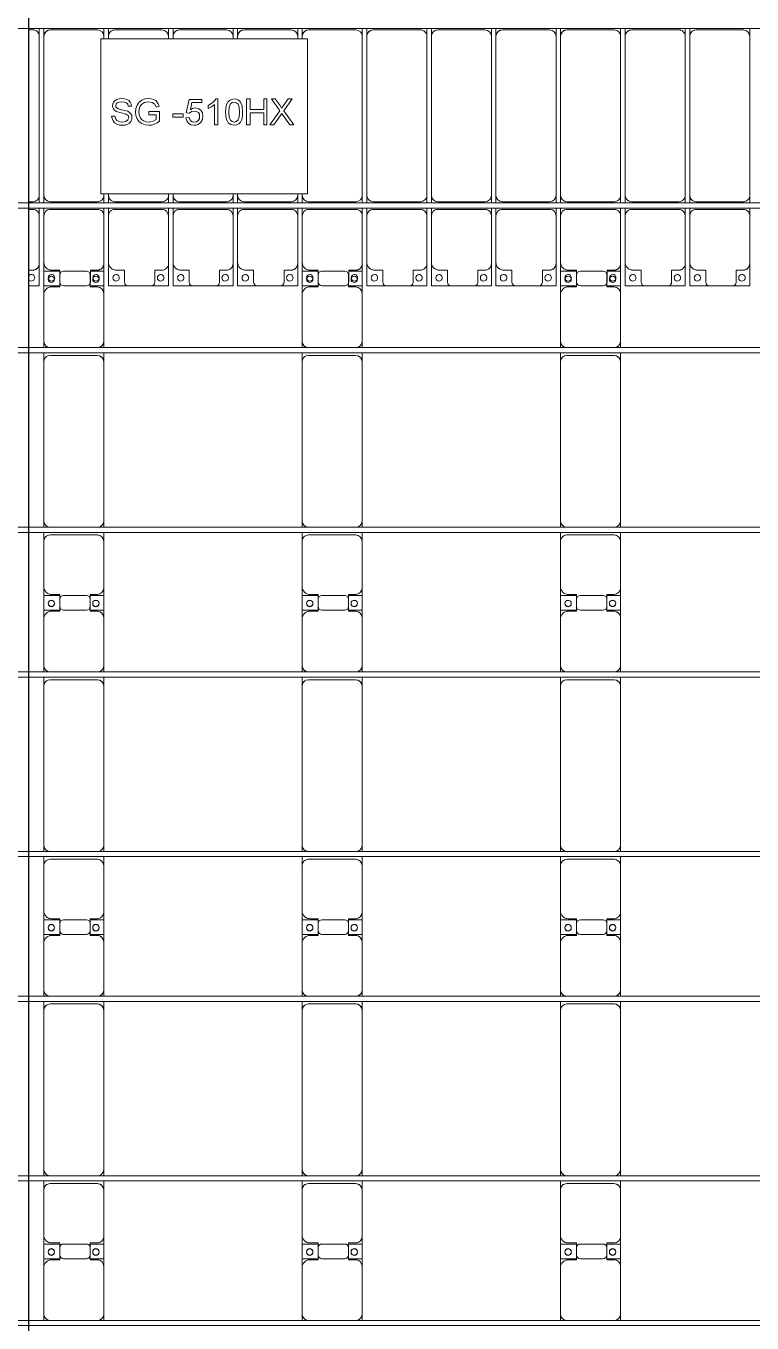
# Model space of a CAD drawing. Header units: millimetres. Extents: x -147246 to 112336, y -213734 to -86506.
# Drawn here: x -116486 to -110865, y -140885 to -130845 of the extents above; entities that cross this region are included whole.
import ezdxf

# ---------------------------------------------------------------- set-up
doc = ezdxf.new("R2010")
doc.units = ezdxf.units.MM
doc.layers.add('A-GENM', color=13, linetype='Continuous', lineweight=9)
doc.layers.add('S-BEAM', color=12, linetype='Continuous', lineweight=9)

# ---------------------------------------------------------------- blocks, each defined once
blk = doc.blocks.new('Dải phao đi lại kèm đỡ invester - DẢI PHAO ĐI LẠI-14853-BỐ TRÍ KHUNG KẾT CẤU BÈ PIN 05')
at = {"layer": 'A-GENM', "color": 7}
for p, q in [((23673, 670), (23640, 670)), ((23723, 681), (23723, 620)), ((23723, -610), (23723, 620)), ((23758, 620), (23758, 681)), ((23758, 620), (23758, -610)), ((24173, 670), (23808, 670)), ((24223, 681), (24223, 620)), ((24223, 600), (24223, 620)), ((24258, 620), (24258, 681)), ((24258, 620), (24258, 600)), ((24673, 670), (24308, 670)), ((24723, 681), (24723, 620)), ((24723, 600), (24723, 620)), ((24758, 620), (24758, 681)), ((24758, 620), (24758, 600)), ((25173, 670), (24808, 670)), ((25223, 681), (25223, 620)), ((25223, 600), (25223, 620)), ((25258, 620), (25258, 681)), ((25258, 620), (25258, 600)), ((25673, 670), (25308, 670)), ((25723, 681), (25723, 620)), ((25723, 600), (25723, 620)), ((25758, 620), (25758, 681)), ((25758, 620), (25758, 600)), ((26173, 670), (25808, 670)), ((26223, 681), (26223, 620)), ((26223, -610), (26223, 620)), ((26258, 620), (26258, 681)), ((26258, 620), (26258, -610)), ((26673, 670), (26308, 670)), ((26723, 681), (26723, 620)), ((26723, -610), (26723, 620)), ((26758, 620), (26758, 681)), ((26758, 620), (26758, -610)), ((27173, 670), (26808, 670)), ((27223, 681), (27223, 620)), ((27223, -610), (27223, 620)), ((27258, 620), (27258, 681)), ((27258, 620), (27258, -610)), ((27673, 670), (27308, 670)), ((27723, 681), (27723, 620)), ((27723, -610), (27723, 620)), ((27758, 620), (27758, 681)), ((27758, 620), (27758, -610)), ((28173, 670), (27808, 670)), ((28223, 681), (28223, 620)), ((28223, -610), (28223, 620)), ((28258, 620), (28258, 681)), ((28258, 620), (28258, -610)), ((28673, 670), (28308, 670)), ((28723, 681), (28723, 620)), ((28723, -610), (28723, 620)), ((28758, 620), (28758, 681)), ((28758, 620), (28758, -610)), ((29173, 670), (28808, 670)), ((29223, 681), (29223, 620)), ((29223, -610), (29223, 620)), ((24223, -610), (24223, -600)), ((24258, -600), (24258, -610)), ((24723, -610), (24723, -600)), ((24758, -600), (24758, -610)), ((25223, -610), (25223, -600)), ((25258, -600), (25258, -610)), ((25723, -610), (25723, -600)), ((25758, -600), (25758, -610)), ((23640, -660), (23673, -660)), ((23723, -610), (23723, -669)), ((23758, -669), (23758, -610)), ((23808, -660), (24173, -660)), ((24223, -610), (24223, -669)), ((24258, -669), (24258, -610)), ((24308, -660), (24673, -660)), ((24723, -610), (24723, -669)), ((24758, -669), (24758, -610)), ((24808, -660), (25173, -660)), ((25223, -610), (25223, -669)), ((25258, -669), (25258, -610)), ((25308, -660), (25673, -660)), ((25723, -610), (25723, -669)), ((25758, -669), (25758, -610)), ((25808, -660), (26173, -660)), ((26223, -610), (26223, -669)), ((26258, -669), (26258, -610)), ((26308, -660), (26673, -660)), ((26723, -610), (26723, -669)), ((26758, -669), (26758, -610)), ((26808, -660), (27173, -660)), ((27223, -610), (27223, -669)), ((27258, -669), (27258, -610)), ((27308, -660), (27673, -660)), ((27723, -610), (27723, -669)), ((27758, -669), (27758, -610)), ((27808, -660), (28173, -660)), ((28223, -610), (28223, -669)), ((28258, -669), (28258, -610)), ((28308, -660), (28673, -660)), ((28723, -610), (28723, -669)), ((28758, -669), (28758, -610)), ((28808, -660), (29173, -660)), ((29223, -610), (29223, -669)), ((23673, -720), (23640, -720)), ((23723, -709), (23723, -770)), ((23723, -1140), (23723, -770)), ((23758, -770), (23758, -709)), ((23758, -770), (23758, -1130)), ((24173, -720), (23808, -720)), ((24223, -709), (24223, -770)), ((24223, -1140), (24223, -770)), ((24258, -770), (24258, -709)), ((24258, -770), (24258, -1130)), ((24673, -720), (24308, -720)), ((24723, -709), (24723, -770)), ((24723, -1140), (24723, -770)), ((24758, -770), (24758, -709)), ((24758, -770), (24758, -1130)), ((25173, -720), (24808, -720)), ((25223, -709), (25223, -770)), ((25223, -1140), (25223, -770)), ((25258, -770), (25258, -709)), ((25258, -770), (25258, -1130)), ((25673, -720), (25308, -720)), ((25723, -709), (25723, -770)), ((25723, -1140), (25723, -770)), ((25758, -770), (25758, -709)), ((25758, -770), (25758, -1130)), ((26173, -720), (25808, -720)), ((26223, -709), (26223, -770)), ((26223, -1140), (26223, -770)), ((26258, -770), (26258, -709)), ((26258, -770), (26258, -1130)), ((26673, -720), (26308, -720)), ((26723, -709), (26723, -770)), ((26723, -1140), (26723, -770)), ((26758, -770), (26758, -709)), ((26758, -770), (26758, -1130)), ((27173, -720), (26808, -720)), ((27223, -709), (27223, -770)), ((27223, -1140), (27223, -770)), ((27258, -770), (27258, -709)), ((27258, -770), (27258, -1130)), ((27673, -720), (27308, -720)), ((27723, -709), (27723, -770)), ((27723, -1140), (27723, -770)), ((27758, -770), (27758, -709)), ((27758, -770), (27758, -1130)), ((28173, -720), (27808, -720)), ((28223, -709), (28223, -770)), ((28223, -1140), (28223, -770)), ((28258, -770), (28258, -709)), ((28258, -770), (28258, -1130)), ((28673, -720), (28308, -720)), ((28723, -709), (28723, -770)), ((28723, -1140), (28723, -770)), ((28758, -770), (28758, -709)), ((28758, -770), (28758, -1130)), ((29173, -720), (28808, -720)), ((29223, -709), (29223, -770)), ((29223, -1140), (29223, -770)), ((23640, -1190), (23673, -1190)), ((23723, -1140), (23723, -1312)), ((23758, -1312), (23758, -1130)), ((23818, -1190), (23882, -1190)), ((23882, -1190), (23882, -1282)), ((24118, -1282), (24118, -1190)), ((24118, -1190), (24173, -1190)), ((24223, -1140), (24223, -1312)), ((24258, -1312), (24258, -1130)), ((24318, -1190), (24382, -1190)), ((24382, -1190), (24382, -1282)), ((24618, -1282), (24618, -1190)), ((24618, -1190), (24673, -1190)), ((24723, -1140), (24723, -1312)), ((24758, -1312), (24758, -1130)), ((24818, -1190), (24882, -1190)), ((24882, -1190), (24882, -1282)), ((25118, -1282), (25118, -1190)), ((25118, -1190), (25173, -1190)), ((25223, -1140), (25223, -1312)), ((25258, -1312), (25258, -1130)), ((25318, -1190), (25382, -1190)), ((25382, -1190), (25382, -1282)), ((25618, -1282), (25618, -1190)), ((25618, -1190), (25673, -1190)), ((25723, -1140), (25723, -1312)), ((25758, -1312), (25758, -1130)), ((25818, -1190), (25882, -1190)), ((25882, -1190), (25882, -1282)), ((26118, -1282), (26118, -1190)), ((26118, -1190), (26173, -1190)), ((26223, -1140), (26223, -1312)), ((26258, -1312), (26258, -1130)), ((26318, -1190), (26382, -1190)), ((26382, -1190), (26382, -1282)), ((26618, -1282), (26618, -1190)), ((26618, -1190), (26673, -1190)), ((26723, -1140), (26723, -1312)), ((26758, -1312), (26758, -1130)), ((26818, -1190), (26882, -1190)), ((26882, -1190), (26882, -1282)), ((27118, -1282), (27118, -1190)), ((27118, -1190), (27173, -1190)), ((27223, -1140), (27223, -1312)), ((27258, -1312), (27258, -1130)), ((27318, -1190), (27382, -1190)), ((27382, -1190), (27382, -1282)), ((27618, -1282), (27618, -1190)), ((27618, -1190), (27673, -1190)), ((27723, -1140), (27723, -1312)), ((27758, -1312), (27758, -1130)), ((27818, -1190), (27882, -1190)), ((27882, -1190), (27882, -1282)), ((28118, -1282), (28118, -1190)), ((28118, -1190), (28173, -1190)), ((28223, -1140), (28223, -1312)), ((28258, -1312), (28258, -1130)), ((28318, -1190), (28382, -1190)), ((28382, -1190), (28382, -1282)), ((28618, -1282), (28618, -1190)), ((28618, -1190), (28673, -1190)), ((28723, -1140), (28723, -1312)), ((28758, -1312), (28758, -1130)), ((28818, -1190), (28882, -1190)), ((28882, -1190), (28882, -1282)), ((29118, -1282), (29118, -1190)), ((29118, -1190), (29173, -1190)), ((29223, -1140), (29223, -1312)), ((23723, -1312), (23640, -1312)), ((23882, -1312), (23758, -1312)), ((23912, -1312), (24088, -1312)), ((24223, -1312), (24118, -1312)), ((24412, -1312), (24258, -1312)), ((24412, -1312), (24588, -1312)), ((24723, -1312), (24588, -1312)), ((24912, -1312), (24758, -1312)), ((24912, -1312), (25088, -1312)), ((25223, -1312), (25088, -1312)), ((25412, -1312), (25258, -1312)), ((25412, -1312), (25588, -1312)), ((25723, -1312), (25588, -1312)), ((25882, -1312), (25758, -1312)), ((25912, -1312), (26088, -1312)), ((26223, -1312), (26118, -1312)), ((26412, -1312), (26258, -1312)), ((26412, -1312), (26588, -1312)), ((26723, -1312), (26588, -1312)), ((26912, -1312), (26758, -1312)), ((26912, -1312), (27088, -1312)), ((27223, -1312), (27088, -1312)), ((27412, -1312), (27258, -1312)), ((27412, -1312), (27588, -1312)), ((27723, -1312), (27588, -1312)), ((27882, -1312), (27758, -1312)), ((27912, -1312), (28088, -1312)), ((28223, -1312), (28118, -1312)), ((28412, -1312), (28258, -1312)), ((28412, -1312), (28588, -1312)), ((28723, -1312), (28588, -1312)), ((28912, -1312), (28758, -1312)), ((28912, -1312), (29088, -1312)), ((29223, -1312), (29088, -1312))]:
    blk.add_line(p, q, dxfattribs=at)
for centre, radius, start, end in [((23673, 620), 50, 360, 90), ((23673, 620), 50, 360, 90), ((23808, 620), 50, 90, 180), ((23808, 620), 50, 90, 165), ((24173, 620), 50, 0, 90), ((24173, 620), 50, 0, 90), ((24308, 620), 50, 90, 180), ((24308, 620), 50, 90, 165), ((24673, 620), 50, 0, 90), ((24673, 620), 50, 0, 90), ((24808, 620), 50, 90, 180), ((24808, 620), 50, 90, 165), ((25173, 620), 50, 0, 90), ((25173, 620), 50, 0, 90), ((25308, 620), 50, 90, 180), ((25308, 620), 50, 90, 165), ((25673, 620), 50, 0, 90), ((25673, 620), 50, 0, 90), ((25808, 620), 50, 90, 180), ((25808, 620), 50, 90, 165), ((26173, 620), 50, 0, 90), ((26173, 620), 50, 0, 90), ((26308, 620), 50, 90, 180), ((26308, 620), 50, 90, 165), ((26673, 620), 50, 360, 90), ((26673, 620), 50, 360, 90), ((26808, 620), 50, 90, 180), ((26808, 620), 50, 90, 165), ((27173, 620), 50, 0, 90), ((27173, 620), 50, 0, 90), ((27308, 620), 50, 90, 180), ((27308, 620), 50, 90, 165), ((27673, 620), 50, 0, 90), ((27673, 620), 50, 0, 90), ((27808, 620), 50, 90, 180), ((27808, 620), 50, 90, 165), ((28173, 620), 50, 0, 90), ((28173, 620), 50, 0, 90), ((28308, 620), 50, 90, 180), ((28308, 620), 50, 90, 165), ((28673, 620), 50, 360, 90), ((28673, 620), 50, 360, 90), ((28808, 620), 50, 90, 180), ((28808, 620), 50, 90, 165), ((29173, 620), 50, 0, 90), ((29173, 620), 50, 0, 90), ((23673, -610), 50, 270, 0), ((23673, -610), 50, 315, 0), ((23808, -610), 50, 180, 270), ((23808, -610), 50, 180, 255), ((24173, -610), 50, 270, 0), ((24173, -610), 50, 315, 0), ((24308, -610), 50, 180, 270), ((24308, -610), 50, 180, 255), ((24673, -610), 50, 270, 0), ((24673, -610), 50, 315, 0), ((24808, -610), 50, 180, 270), ((24808, -610), 50, 180, 255), ((25173, -610), 50, 270, 0), ((25173, -610), 50, 315, 0), ((25308, -610), 50, 180, 270), ((25308, -610), 50, 180, 255), ((25673, -610), 50, 270, 0), ((25673, -610), 50, 315, 0), ((25808, -610), 50, 180, 270), ((25808, -610), 50, 180, 255), ((26173, -610), 50, 270, 360), ((26173, -610), 50, 315, 0), ((26308, -610), 50, 180, 270), ((26308, -610), 50, 180, 255), ((26673, -610), 50, 270, 0), ((26673, -610), 50, 315, 0), ((26808, -610), 50, 180, 270), ((26808, -610), 50, 180, 255), ((27173, -610), 50, 270, 0), ((27173, -610), 50, 315, 0), ((27308, -610), 50, 180, 270), ((27308, -610), 50, 180, 255), ((27673, -610), 50, 270, 0), ((27673, -610), 50, 315, 0), ((27808, -610), 50, 180, 270), ((27808, -610), 50, 180, 255), ((28173, -610), 50, 270, 0), ((28173, -610), 50, 315, 0), ((28308, -610), 50, 180, 270), ((28308, -610), 50, 180, 255), ((28673, -610), 50, 270, 0), ((28673, -610), 50, 315, 0), ((28808, -610), 50, 180, 270), ((28808, -610), 50, 180, 255), ((29173, -610), 50, 270, 0), ((29173, -610), 50, 315, 0), ((23673, -770), 50, 360, 90), ((23673, -770), 50, 45, 90), ((23808, -770), 50, 90, 180), ((23808, -770), 50, 90, 135), ((24173, -770), 50, 360, 90), ((24173, -770), 50, 45, 90), ((24308, -770), 50, 90, 180), ((24308, -770), 50, 90, 135), ((24673, -770), 50, 0, 90), ((24673, -770), 50, 45, 90), ((24808, -770), 50, 90, 180), ((24808, -770), 50, 90, 135), ((25173, -770), 50, 0, 90), ((25173, -770), 50, 45, 90), ((25308, -770), 50, 90, 180), ((25308, -770), 50, 90, 135), ((25673, -770), 50, 360, 90), ((25673, -770), 50, 45, 90), ((25808, -770), 50, 90, 180), ((25808, -770), 50, 90, 135), ((26173, -770), 50, 360, 90), ((26173, -770), 50, 45, 90), ((26308, -770), 50, 90, 180), ((26308, -770), 50, 90, 135), ((26673, -770), 50, 0, 90), ((26673, -770), 50, 45, 90), ((26808, -770), 50, 90, 180), ((26808, -770), 50, 90, 135), ((27173, -770), 50, 360, 90), ((27173, -770), 50, 45, 90), ((27308, -770), 50, 90, 180), ((27308, -770), 50, 90, 135), ((27673, -770), 50, 0, 90), ((27673, -770), 50, 45, 90), ((27808, -770), 50, 90, 180), ((27808, -770), 50, 90, 135), ((28173, -770), 50, 360, 90), ((28173, -770), 50, 45, 90), ((28308, -770), 50, 90, 180), ((28308, -770), 50, 90, 135), ((28673, -770), 50, 0, 90), ((28673, -770), 50, 45, 90), ((28808, -770), 50, 90, 180), ((28808, -770), 50, 90, 135), ((29173, -770), 50, 360, 90), ((29173, -770), 50, 45, 90), ((23673, -1140), 50, 270, 360), ((23673, -1140), 50, 270, 315), ((23818, -1130), 60, 180, 270), ((23818, -1130), 60, 240, 270), ((24173, -1140), 50, 270, 360), ((24173, -1140), 50, 270, 315), ((24318, -1130), 60, 180, 270), ((24318, -1130), 60, 240, 270), ((24673, -1140), 50, 270, 0), ((24673, -1140), 50, 270, 315), ((24818, -1130), 60, 180, 270), ((24818, -1130), 60, 240, 265.9178), ((25173, -1140), 50, 270, 0), ((25173, -1140), 50, 270, 315), ((25318, -1130), 60, 180, 270), ((25318, -1130), 60, 240, 270), ((25673, -1140), 50, 270, 360), ((25673, -1140), 50, 270, 315), ((25818, -1130), 60, 180, 270), ((25818, -1130), 60, 240, 270), ((26173, -1140), 50, 270, 360), ((26173, -1140), 50, 270, 315), ((26318, -1130), 60, 180, 270), ((26318, -1130), 60, 240, 270), ((26673, -1140), 50, 270, 0), ((26673, -1140), 50, 270, 315), ((26818, -1130), 60, 180, 270), ((26818, -1130), 60, 240, 270), ((27173, -1140), 50, 270, 0), ((27173, -1140), 50, 270, 315), ((27318, -1130), 60, 180, 270), ((27318, -1130), 60, 240, 270), ((27673, -1140), 50, 270, 360), ((27673, -1140), 50, 270, 315), ((27818, -1130), 60, 180, 270), ((27818, -1130), 60, 240, 270), ((28173, -1140), 50, 270, 360), ((28173, -1140), 50, 270, 315), ((28318, -1130), 60, 180, 270), ((28318, -1130), 60, 240, 270), ((28673, -1140), 50, 270, 0), ((28673, -1140), 50, 270, 315), ((28818, -1130), 60, 180, 270), ((28818, -1130), 60, 240, 270), ((29173, -1140), 50, 270, 360), ((29173, -1140), 50, 270, 315), ((23662, -1249), 25, 90, 150), ((23662, -1249), 25, 210, 270), ((23662, -1249), 25, 270, 90), ((23817, -1249), 25, 90, 270), ((23817, -1249), 25, 270, 90), ((23912, -1282), 30, 180, 270), ((24088, -1282), 30, 270, 360), ((24162, -1249), 25, 90, 270), ((24162, -1249), 25, 270, 90), ((24317, -1249), 25, 90, 270), ((24317, -1249), 25, 270, 90), ((24412, -1282), 30, 180, 270), ((24412, -1282), 30, 210, 270), ((24588, -1282), 30, 270, 360), ((24588, -1282), 30, 270, 330), ((24662, -1249), 25, 90, 270), ((24662, -1249), 25, 165, 180), ((24662, -1249), 25, 270, 90), ((24817, -1249), 25, 90, 270), ((24817, -1249), 25, 270, 90), ((24912, -1282), 30, 180, 270), ((24912, -1282), 30, 210, 270), ((25088, -1282), 30, 270, 0), ((25088, -1282), 30, 270, 330), ((25162, -1249), 25, 90, 270), ((25162, -1249), 25, 165, 180), ((25162, -1249), 25, 270, 90), ((25317, -1249), 25, 90, 270), ((25317, -1249), 25, 270, 90), ((25412, -1282), 30, 180, 270), ((25412, -1282), 30, 210, 270), ((25588, -1282), 30, 270, 360), ((25588, -1282), 30, 270, 330), ((25662, -1249), 25, 90, 270), ((25662, -1249), 25, 165, 180), ((25662, -1249), 25, 270, 90), ((25817, -1249), 25, 90, 270), ((25817, -1249), 25, 270, 90), ((25912, -1282), 30, 180, 270), ((26088, -1282), 30, 270, 0), ((26162, -1249), 25, 90, 270), ((26162, -1249), 25, 270, 90), ((26317, -1249), 25, 90, 270), ((26317, -1249), 25, 270, 90), ((26412, -1282), 30, 180, 270), ((26412, -1282), 30, 210, 270), ((26588, -1282), 30, 270, 360), ((26588, -1282), 30, 270, 330), ((26662, -1249), 25, 90, 270), ((26662, -1249), 25, 165, 180), ((26662, -1249), 25, 270, 90), ((26817, -1249), 25, 90, 270), ((26817, -1249), 25, 270, 90), ((26912, -1282), 30, 180, 270), ((26912, -1282), 30, 210, 270), ((27088, -1282), 30, 270, 0), ((27088, -1282), 30, 270, 330), ((27162, -1249), 25, 90, 270), ((27162, -1249), 25, 165, 180), ((27162, -1249), 25, 270, 90), ((27317, -1249), 25, 90, 270), ((27317, -1249), 25, 270, 90), ((27412, -1282), 30, 180, 270), ((27412, -1282), 30, 210, 270), ((27588, -1282), 30, 270, 360), ((27588, -1282), 30, 270, 330), ((27662, -1249), 25, 90, 270), ((27662, -1249), 25, 165, 180), ((27662, -1249), 25, 270, 90), ((27817, -1249), 25, 90, 270), ((27817, -1249), 25, 270, 90), ((27912, -1282), 30, 180, 270), ((28088, -1282), 30, 270, 360), ((28162, -1249), 25, 90, 270), ((28162, -1249), 25, 270, 90), ((28317, -1249), 25, 90, 270), ((28317, -1249), 25, 270, 90), ((28412, -1282), 30, 180, 270), ((28412, -1282), 30, 210, 270), ((28588, -1282), 30, 270, 360), ((28588, -1282), 30, 270, 330), ((28662, -1249), 25, 90, 270), ((28662, -1249), 25, 165, 180), ((28662, -1249), 25, 270, 90), ((28817, -1249), 25, 90, 270), ((28817, -1249), 25, 270, 90), ((28912, -1282), 30, 180, 270), ((28912, -1282), 30, 210, 270), ((29088, -1282), 30, 270, 0), ((29088, -1282), 30, 270, 330), ((29162, -1249), 25, 90, 270), ((29162, -1249), 25, 165, 180), ((29162, -1249), 25, 270, 90)]:
    blk.add_arc(centre, radius, start, end, dxfattribs=at)
blk = doc.blocks.new('Dầm C52 - Dầm C52-18775-BỐ TRÍ KHUNG KẾT CẤU BÈ PIN 05')
at = {"layer": 'S-BEAM', "color": 1}
blk.add_line((-74474, 20), (74474, 20), dxfattribs=at)
blk = doc.blocks.new('Dầm C52 - Dầm C52-18776-BỐ TRÍ KHUNG KẾT CẤU BÈ PIN 05')
at = {"layer": 'S-BEAM', "color": 1}
for p, q in [((-74474, 20), (74474, 20)), ((74474, -20), (-74474, -20))]:
    blk.add_line(p, q, dxfattribs=at)
blk = doc.blocks.new('Dầm C52 - Dầm C52-18777-BỐ TRÍ KHUNG KẾT CẤU BÈ PIN 05')
at = {"layer": 'S-BEAM', "color": 1}
for p, q in [((-74474, 20), (74474, 20)), ((74474, -20), (-74474, -20))]:
    blk.add_line(p, q, dxfattribs=at)
blk = doc.blocks.new('Dầm C52 - Dầm C52-18778-BỐ TRÍ KHUNG KẾT CẤU BÈ PIN 05')
at = {"layer": 'S-BEAM', "color": 1}
for p, q in [((-74474, 20), (74474, 20)), ((74474, -20), (-74474, -20))]:
    blk.add_line(p, q, dxfattribs=at)
blk = doc.blocks.new('Dầm C52 - Dầm C52-18779-BỐ TRÍ KHUNG KẾT CẤU BÈ PIN 05')
at = {"layer": 'S-BEAM', "color": 1}
for p, q in [((-74474, 20), (74474, 20)), ((74474, -20), (-74474, -20))]:
    blk.add_line(p, q, dxfattribs=at)
blk = doc.blocks.new('Dầm C52 - Hộp 40x60-38180-BỐ TRÍ KHUNG KẾT CẤU BÈ PIN 05')
at = {"layer": 'S-BEAM', "color": 3, "lineweight": 25}
blk.add_line((-38420, 20), (38420, 20), dxfattribs=at)
blk = doc.blocks.new('Invester - SG -510HX-3226-BỐ TRÍ KHUNG KẾT CẤU BÈ PIN 05')
at = {"layer": 'A-GENM', "color": 7}
for p, q in [((800, 600), (-800, 600)), ((-800, 600), (-800, -600)), ((800, -600), (800, 600)), ((-701, 111), (-707, 98)), ((-690, 123), (-701, 111)), ((-675, 131), (-690, 123)), ((-682, 95), (-673, 105)), ((-658, 137), (-675, 131)), ((-673, 105), (-659, 111)), ((-659, 111), (-637, 113)), ((-638, 138), (-658, 137)), ((-617, 136), (-638, 138)), ((-637, 113), (-616, 111)), ((-599, 131), (-617, 136)), ((-616, 111), (-601, 104)), ((-601, 104), (-592, 94)), ((-583, 122), (-599, 131)), ((-572, 110), (-583, 122)), ((-565, 95), (-572, 110)), ((-504, 110), (-518, 88)), ((-483, 126), (-504, 110)), ((-485, 93), (-463, 108)), ((-459, 135), (-483, 126)), ((-463, 108), (-431, 113)), ((-430, 138), (-459, 135)), ((-431, 113), (-403, 108)), ((-410, 136), (-430, 138)), ((-391, 131), (-410, 136)), ((-403, 108), (-383, 95)), ((-375, 123), (-391, 131)), ((-364, 111), (-375, 123)), ((-355, 97), (-364, 111)), ((-116, 132), (-138, 28)), ((-19, 132), (-116, 132)), ((-107, 52), (-96, 107)), ((-96, 107), (-19, 107)), ((-19, 107), (-19, 132)), ((68, 108), (31, 85)), ((82, 122), (68, 108)), ((90, 135), (82, 122)), ((107, 135), (90, 135)), ((107, -66), (107, 135)), ((183, 110), (174, 91)), ((196, 124), (183, 110)), ((212, 132), (196, 124)), ((203, 97), (216, 107)), ((232, 135), (212, 132)), ((216, 107), (232, 110)), ((248, 133), (232, 135)), ((232, 110), (248, 106)), ((261, 129), (248, 133)), ((248, 106), (262, 95)), ((273, 121), (261, 129)), ((282, 110), (273, 121)), ((294, 80), (282, 110)), ((355, 135), (329, 135)), ((329, 135), (329, -66)), ((355, 53), (355, 135)), ((486, 135), (461, 135)), ((461, 135), (461, 53)), ((486, -66), (486, 135)), ((551, 135), (521, 135)), ((521, 135), (586, 44)), ((588, 84), (551, 135)), ((650, 135), (614, 84)), ((616, 43), (681, 135)), ((681, 135), (650, 135)), ((-716, 3), (-713, -17)), ((-691, 3), (-716, 3)), ((-707, 98), (-710, 83)), ((-710, 83), (-708, 70)), ((-708, 70), (-703, 58)), ((-703, 58), (-694, 48)), ((-694, 48), (-681, 39)), ((-683, -22), (-691, 3)), ((-685, 84), (-682, 95)), ((-683, 74), (-685, 84)), ((-677, 66), (-683, 74)), ((-681, 39), (-642, 27)), ((-662, 59), (-677, 66)), ((-636, 52), (-662, 59)), ((-642, 27), (-605, 17)), ((-591, 40), (-636, 52)), ((-605, 17), (-595, 12)), ((-595, 12), (-588, 6)), ((-592, 94), (-587, 79)), ((-577, 30), (-591, 40)), ((-588, 6), (-584, -10)), ((-587, 79), (-562, 79)), ((-567, 19), (-577, 30)), ((-561, 6), (-567, 19)), ((-562, 79), (-565, 95)), ((-559, -9), (-561, 6)), ((-528, 62), (-531, 34)), ((-531, 34), (-528, 6)), ((-518, 88), (-528, 62)), ((-528, 6), (-518, -20)), ((-506, 35), (-504, 55)), ((-503, 11), (-506, 35)), ((-504, 55), (-498, 74)), ((-496, -9), (-503, 11)), ((-498, 74), (-485, 93)), ((-345, 38), (-427, 38)), ((-427, 38), (-427, 13)), ((-427, 13), (-371, 13)), ((-383, 95), (-372, 71)), ((-372, 71), (-348, 78)), ((-371, 13), (-371, -24)), ((-348, 78), (-355, 97)), ((-345, -37), (-345, 38)), ((-163, 19), (-242, 19)), ((-242, 19), (-242, -6)), ((-163, -6), (-163, 19)), ((-138, 28), (-113, 25)), ((-113, 25), (-99, 37)), ((-89, 62), (-107, 52)), ((-99, 37), (-77, 41)), ((-70, 66), (-89, 62)), ((-77, 41), (-58, 38)), ((-47, 62), (-70, 66)), ((-58, 38), (-45, 30)), ((-27, 48), (-47, 62)), ((-45, 30), (-37, 17)), ((-37, 17), (-35, 0)), ((-35, 0), (-37, -18)), ((-14, 27), (-27, 48)), ((-10, 2), (-14, 27)), ((-14, -23), (-10, 2)), ((31, 85), (31, 61)), ((31, 61), (58, 74)), ((58, 74), (81, 91)), ((81, 91), (81, -66)), ((168, 65), (166, 33)), ((166, 33), (171, -16)), ((174, 91), (168, 65)), ((191, 33), (194, 72)), ((194, -6), (191, 33)), ((194, 72), (203, 97)), ((262, 95), (270, 72)), ((270, 72), (273, 33)), ((273, 33), (270, -6)), ((291, -25), (296, 1)), ((298, 33), (294, 80)), ((296, 1), (298, 33)), ((461, 53), (355, 53)), ((355, -66), (355, 28)), ((355, 28), (461, 28)), ((461, 28), (461, -66)), ((586, 44), (508, -66)), ((539, -66), (589, 5)), ((600, 64), (588, 84)), ((589, 5), (601, 22)), ((614, 84), (600, 64)), ((601, 22), (612, 7)), ((612, 7), (663, -66)), ((694, -66), (616, 43)), ((-713, -17), (-705, -35)), ((-705, -35), (-693, -50)), ((-693, -50), (-677, -61)), ((-675, -31), (-683, -22)), ((-677, -61), (-656, -67)), ((-663, -38), (-675, -31)), ((-649, -42), (-663, -38)), ((-656, -67), (-632, -69)), ((-633, -44), (-649, -42)), ((-607, -39), (-633, -44)), ((-632, -69), (-612, -67)), ((-612, -67), (-594, -61)), ((-590, -27), (-607, -39)), ((-594, -61), (-579, -52)), ((-584, -10), (-590, -27)), ((-579, -52), (-568, -39)), ((-568, -39), (-561, -25)), ((-561, -25), (-559, -9)), ((-518, -20), (-503, -41)), ((-503, -41), (-482, -56)), ((-485, -24), (-496, -9)), ((-469, -35), (-485, -24)), ((-482, -56), (-457, -66)), ((-450, -42), (-469, -35)), ((-457, -66), (-428, -69)), ((-430, -44), (-450, -42)), ((-413, -42), (-430, -44)), ((-428, -69), (-407, -67)), ((-396, -37), (-413, -42)), ((-407, -67), (-386, -61)), ((-371, -24), (-396, -37)), ((-386, -61), (-365, -51)), ((-365, -51), (-345, -37)), ((-242, -6), (-163, -6)), ((-116, -9), (-141, -12)), ((-141, -12), (-135, -35)), ((-135, -35), (-122, -53)), ((-122, -53), (-102, -65)), ((-112, -24), (-116, -9)), ((-104, -35), (-112, -24)), ((-92, -42), (-104, -35)), ((-102, -65), (-78, -69)), ((-77, -44), (-92, -42)), ((-78, -69), (-62, -67)), ((-59, -41), (-77, -44)), ((-62, -67), (-48, -63)), ((-46, -32), (-59, -41)), ((-48, -63), (-36, -55)), ((-37, -18), (-46, -32)), ((-36, -55), (-25, -45)), ((-25, -45), (-14, -23)), ((81, -66), (107, -66)), ((171, -16), (177, -35)), ((177, -35), (186, -50)), ((186, -50), (206, -64)), ((203, -29), (194, -6)), ((216, -40), (203, -29)), ((206, -64), (232, -69)), ((232, -44), (216, -40)), ((248, -40), (232, -44)), ((232, -69), (252, -66)), ((261, -29), (248, -40)), ((252, -66), (269, -58)), ((270, -6), (261, -29)), ((269, -58), (282, -44)), ((282, -44), (291, -25)), ((329, -66), (355, -66)), ((461, -66), (486, -66)), ((508, -66), (539, -66)), ((663, -66), (694, -66)), ((-800, -600), (800, -600))]:
    blk.add_line(p, q, dxfattribs=at)
blk = doc.blocks.new('Dai phao do pin - DẢI PHAO ĐỠ PIN-36194-BỐ TRÍ KHUNG KẾT CẤU BÈ PIN 05')
at = {"layer": 'A-GENM', "color": 7}
for p, q in [((25820, 242), (25870, 242)), ((26230, 242), (25870, 242)), ((26230, 242), (26412, 242)), ((26298, 242), (26480, 242)), ((26298, 118), (26298, 242)), ((26412, 242), (26412, 118)), ((26830, 242), (26480, 242)), ((26830, 242), (26899, 242)), ((26940, 242), (26990, 242)), ((28220, 242), (26990, 242)), ((28220, 242), (28290, 242)), ((28330, 242), (28380, 242)), ((28740, 242), (28380, 242)), ((28740, 242), (28922, 242)), ((28808, 242), (28990, 242)), ((28808, 118), (28808, 242)), ((28922, 242), (28922, 118)), ((29340, 242), (28990, 242)), ((29340, 242), (29410, 242)), ((29450, 242), (29500, 242)), ((30730, 242), (29500, 242)), ((30730, 242), (30800, 242)), ((30840, 242), (30890, 242)), ((31250, 242), (30890, 242)), ((31250, 242), (31432, 242)), ((31318, 242), (31500, 242)), ((31318, 118), (31318, 242)), ((31432, 242), (31432, 118)), ((31850, 242), (31500, 242)), ((31850, 242), (31920, 242)), ((31960, 242), (32010, 242)), ((33240, 242), (32010, 242)), ((33240, 242), (33310, 242)), ((33350, 242), (33400, 242)), ((33760, 242), (33400, 242)), ((33760, 242), (33942, 242)), ((33942, 242), (33942, 118)), ((26290, 118), (26290, 182)), ((26382, 118), (26290, 118)), ((26420, 118), (26328, 118)), ((26420, 182), (26420, 118)), ((26880, -173), (26880, 192)), ((28270, -173), (28270, 192)), ((28800, 118), (28800, 182)), ((28892, 118), (28800, 118)), ((28930, 118), (28838, 118)), ((28930, 182), (28930, 118)), ((29390, -173), (29390, 192)), ((30780, -173), (30780, 192)), ((31310, 118), (31310, 182)), ((31402, 118), (31310, 118)), ((31440, 118), (31348, 118)), ((31440, 182), (31440, 118)), ((31900, -173), (31900, 192)), ((33290, -173), (33290, 192)), ((33820, 118), (33820, 182)), ((33912, 118), (33820, 118)), ((26298, 88), (26298, -88)), ((26412, -88), (26412, 88)), ((28808, 88), (28808, -88)), ((28922, -88), (28922, 88)), ((31318, 88), (31318, -88)), ((31432, -88), (31432, 88)), ((33942, -88), (33942, 88)), ((26290, -173), (26290, -118)), ((26290, -118), (26382, -118)), ((26298, -223), (26298, -118)), ((26328, -118), (26420, -118)), ((26412, -118), (26412, -223)), ((26420, -118), (26420, -173)), ((28800, -173), (28800, -118)), ((28800, -118), (28892, -118)), ((28808, -223), (28808, -118)), ((28838, -118), (28930, -118)), ((28922, -118), (28922, -223)), ((28930, -118), (28930, -173)), ((31310, -173), (31310, -118)), ((31310, -118), (31402, -118)), ((31318, -223), (31318, -118)), ((31348, -118), (31440, -118)), ((31432, -118), (31432, -223)), ((31440, -118), (31440, -173)), ((33820, -173), (33820, -118)), ((33820, -118), (33912, -118)), ((33942, -118), (33942, -223)), ((25870, -223), (25820, -223)), ((25870, -223), (26240, -223)), ((26412, -223), (26240, -223)), ((26470, -223), (26298, -223)), ((26470, -223), (26830, -223)), ((26899, -223), (26830, -223)), ((26990, -223), (26940, -223)), ((26990, -223), (28220, -223)), ((28290, -223), (28220, -223)), ((28380, -223), (28330, -223)), ((28380, -223), (28750, -223)), ((28922, -223), (28750, -223)), ((28980, -223), (28808, -223)), ((28980, -223), (29340, -223)), ((29410, -223), (29340, -223)), ((29500, -223), (29450, -223)), ((29500, -223), (30730, -223)), ((30800, -223), (30730, -223)), ((30890, -223), (30840, -223)), ((30890, -223), (31260, -223)), ((31432, -223), (31260, -223)), ((31490, -223), (31318, -223)), ((31490, -223), (31850, -223)), ((31920, -223), (31850, -223)), ((32010, -223), (31960, -223)), ((32010, -223), (33240, -223)), ((33310, -223), (33240, -223)), ((33400, -223), (33350, -223)), ((33400, -223), (33770, -223)), ((33942, -223), (33770, -223))]:
    blk.add_line(p, q, dxfattribs=at)
for centre, radius, start, end in [((25870, 192), 50, 90, 173.0595), ((25870, 192), 50, 135, 173.0595), ((26230, 182), 60, 0, 90), ((26230, 182), 60, 0, 30), ((26349, 183), 25, 360, 180), ((26351, 183), 25, 0, 180), ((26480, 182), 60, 90, 180), ((26480, 182), 60, 150, 180), ((26830, 192), 50, 360, 90), ((26830, 192), 50, 360, 45), ((26990, 192), 50, 90, 173.0595), ((26990, 192), 50, 105, 173.0595), ((28220, 192), 50, 0, 90), ((28220, 192), 50, 15, 90), ((28380, 192), 50, 90, 173.0595), ((28380, 192), 50, 135, 173.0595), ((28740, 182), 60, 360, 90), ((28740, 182), 60, 360, 30), ((28859, 183), 25, 360, 180), ((28861, 183), 25, 0, 180), ((28990, 182), 60, 90, 180), ((28990, 182), 60, 150, 180), ((29340, 192), 50, 0, 90), ((29340, 192), 50, 0, 45), ((29500, 192), 50, 90, 173.0595), ((29500, 192), 50, 105, 173.0595), ((30730, 192), 50, 0, 90), ((30730, 192), 50, 15, 90), ((30890, 192), 50, 90, 173.0595), ((30890, 192), 50, 135, 173.0595), ((31250, 182), 60, 360, 90), ((31250, 182), 60, 360, 30), ((31369, 183), 25, 360, 180), ((31371, 183), 25, 0, 180), ((31500, 182), 60, 90, 180), ((31500, 182), 60, 150, 180), ((31850, 192), 50, 0, 90), ((31850, 192), 50, 0, 45), ((32010, 192), 50, 90, 173.0595), ((32010, 192), 50, 105, 173.0595), ((33240, 192), 50, 360, 90), ((33240, 192), 50, 15, 90), ((33400, 192), 50, 90, 173.0595), ((33400, 192), 50, 135, 173.0595), ((33760, 182), 60, 360, 90), ((33760, 182), 60, 360, 30), ((33879, 183), 25, 0, 180), ((26328, 88), 30, 90, 180), ((26349, 183), 25, 180, 0), ((26351, 183), 25, 180, 0), ((26382, 88), 30, 360, 90), ((28838, 88), 30, 90, 180), ((28859, 183), 25, 180, 0), ((28861, 183), 25, 180, 360), ((28892, 88), 30, 0, 90), ((31348, 88), 30, 90, 180), ((31369, 183), 25, 180, 360), ((31371, 183), 25, 180, 0), ((31402, 88), 30, 0, 90), ((33879, 183), 25, 180, 0), ((33912, 88), 30, 360, 90), ((26328, -88), 30, 180, 270), ((26382, -88), 30, 270, 0), ((28838, -88), 30, 180, 270), ((28892, -88), 30, 270, 360), ((31348, -88), 30, 180, 270), ((31402, -88), 30, 270, 0), ((33912, -88), 30, 270, 360), ((25870, -173), 50, 187.6758, 270), ((25870, -173), 50, 187.6758, 225), ((26240, -173), 50, 270, 0), ((26240, -173), 50, 315, 0), ((26349, -162), 25, 360, 180), ((26349, -162), 25, 180, 360), ((26351, -162), 25, 360, 180), ((26351, -162), 25, 180, 360), ((26470, -173), 50, 180, 270), ((26470, -173), 50, 180, 225), ((26830, -173), 50, 270, 0), ((26830, -173), 50, 315, 360), ((26990, -173), 50, 187.6706, 270), ((26990, -173), 50, 187.6706, 270), ((28220, -173), 50, 270, 360), ((28220, -173), 50, 285, 360), ((28380, -173), 50, 187.6642, 270), ((28380, -173), 50, 187.6642, 225), ((28750, -173), 50, 270, 360), ((28750, -173), 50, 315, 0), ((28859, -162), 25, 360, 180), ((28859, -162), 25, 180, 360), ((28861, -162), 25, 0, 180), ((28861, -162), 25, 180, 360), ((28980, -173), 50, 180, 270), ((28980, -173), 50, 180, 225), ((29340, -173), 50, 270, 360), ((29340, -173), 50, 315, 360), ((29500, -173), 50, 187.659, 270), ((29500, -173), 50, 187.659, 270), ((30730, -173), 50, 270, 0), ((30730, -173), 50, 285, 0), ((30890, -173), 50, 187.6526, 270), ((30890, -173), 50, 187.6526, 225), ((31260, -173), 50, 270, 360), ((31260, -173), 50, 315, 0), ((31369, -162), 25, 360, 180), ((31369, -162), 25, 180, 360), ((31371, -162), 25, 360, 180), ((31371, -162), 25, 180, 0), ((31490, -173), 50, 180, 270), ((31490, -173), 50, 180, 225), ((31850, -173), 50, 270, 0), ((31850, -173), 50, 315, 0), ((32010, -173), 50, 187.6474, 270), ((32010, -173), 50, 187.6474, 270), ((33240, -173), 50, 270, 0), ((33240, -173), 50, 285, 0), ((33400, -173), 50, 187.6409, 270), ((33400, -173), 50, 187.6409, 225), ((33770, -173), 50, 270, 360), ((33770, -173), 50, 315, 360), ((33879, -162), 25, 0, 180), ((33879, -162), 25, 180, 0)]:
    blk.add_arc(centre, radius, start, end, dxfattribs=at)
blk = doc.blocks.new('Dai phao do pin - DẢI PHAO ĐỠ PIN-36225-BỐ TRÍ KHUNG KẾT CẤU BÈ PIN 05')
at = {"layer": 'A-GENM', "color": 7}
for p, q in [((25820, 242), (25870, 242)), ((26230, 242), (25870, 242)), ((26230, 242), (26412, 242)), ((26298, 242), (26480, 242)), ((26298, 118), (26298, 242)), ((26412, 242), (26412, 118)), ((26830, 242), (26480, 242)), ((26830, 242), (26899, 242)), ((26940, 242), (26990, 242)), ((28220, 242), (26990, 242)), ((28220, 242), (28290, 242)), ((28330, 242), (28380, 242)), ((28740, 242), (28380, 242)), ((28740, 242), (28922, 242)), ((28808, 242), (28990, 242)), ((28808, 118), (28808, 242)), ((28922, 242), (28922, 118)), ((29340, 242), (28990, 242)), ((29340, 242), (29410, 242)), ((29450, 242), (29500, 242)), ((30730, 242), (29500, 242)), ((30730, 242), (30800, 242)), ((30840, 242), (30890, 242)), ((31250, 242), (30890, 242)), ((31250, 242), (31432, 242)), ((31318, 242), (31500, 242)), ((31318, 118), (31318, 242)), ((31432, 242), (31432, 118)), ((31850, 242), (31500, 242)), ((31850, 242), (31920, 242)), ((31960, 242), (32010, 242)), ((33240, 242), (32010, 242)), ((33240, 242), (33310, 242)), ((33350, 242), (33400, 242)), ((33760, 242), (33400, 242)), ((33760, 242), (33942, 242)), ((33942, 242), (33942, 118)), ((26290, 118), (26290, 182)), ((26382, 118), (26290, 118)), ((26420, 118), (26328, 118)), ((26420, 182), (26420, 118)), ((26880, -173), (26880, 192)), ((28270, -173), (28270, 192)), ((28800, 118), (28800, 182)), ((28892, 118), (28800, 118)), ((28930, 118), (28838, 118)), ((28930, 182), (28930, 118)), ((29390, -173), (29390, 192)), ((30780, -173), (30780, 192)), ((31310, 118), (31310, 182)), ((31402, 118), (31310, 118)), ((31440, 118), (31348, 118)), ((31440, 182), (31440, 118)), ((31900, -173), (31900, 192)), ((33290, -173), (33290, 192)), ((33820, 118), (33820, 182)), ((33912, 118), (33820, 118)), ((26298, 88), (26298, -88)), ((26412, -88), (26412, 88)), ((28808, 88), (28808, -88)), ((28922, -88), (28922, 88)), ((31318, 88), (31318, -88)), ((31432, -88), (31432, 88)), ((33942, -88), (33942, 88)), ((26290, -173), (26290, -118)), ((26290, -118), (26382, -118)), ((26298, -223), (26298, -118)), ((26328, -118), (26420, -118)), ((26412, -118), (26412, -223)), ((26420, -118), (26420, -173)), ((28800, -173), (28800, -118)), ((28800, -118), (28892, -118)), ((28808, -223), (28808, -118)), ((28838, -118), (28930, -118)), ((28922, -118), (28922, -223)), ((28930, -118), (28930, -173)), ((31310, -173), (31310, -118)), ((31310, -118), (31402, -118)), ((31318, -223), (31318, -118)), ((31348, -118), (31440, -118)), ((31432, -118), (31432, -223)), ((31440, -118), (31440, -173)), ((33820, -173), (33820, -118)), ((33820, -118), (33912, -118)), ((33942, -118), (33942, -223)), ((25870, -223), (25820, -223)), ((25870, -223), (26240, -223)), ((26412, -223), (26240, -223)), ((26470, -223), (26298, -223)), ((26470, -223), (26830, -223)), ((26899, -223), (26830, -223)), ((26990, -223), (26940, -223)), ((26990, -223), (28220, -223)), ((28290, -223), (28220, -223)), ((28380, -223), (28330, -223)), ((28380, -223), (28750, -223)), ((28922, -223), (28750, -223)), ((28980, -223), (28808, -223)), ((28980, -223), (29340, -223)), ((29410, -223), (29340, -223)), ((29500, -223), (29450, -223)), ((29500, -223), (30730, -223)), ((30800, -223), (30730, -223)), ((30890, -223), (30840, -223)), ((30890, -223), (31260, -223)), ((31432, -223), (31260, -223)), ((31490, -223), (31318, -223)), ((31490, -223), (31850, -223)), ((31920, -223), (31850, -223)), ((32010, -223), (31960, -223)), ((32010, -223), (33240, -223)), ((33310, -223), (33240, -223)), ((33400, -223), (33350, -223)), ((33400, -223), (33770, -223)), ((33942, -223), (33770, -223))]:
    blk.add_line(p, q, dxfattribs=at)
for centre, radius, start, end in [((25870, 192), 50, 90, 173.0595), ((25870, 192), 50, 135, 173.0595), ((26230, 182), 60, 0, 90), ((26230, 182), 60, 0, 30), ((26349, 183), 25, 360, 180), ((26351, 183), 25, 0, 180), ((26480, 182), 60, 90, 180), ((26480, 182), 60, 150, 180), ((26830, 192), 50, 360, 90), ((26830, 192), 50, 360, 45), ((26990, 192), 50, 90, 173.0595), ((26990, 192), 50, 105, 173.0595), ((28220, 192), 50, 0, 90), ((28220, 192), 50, 15, 90), ((28380, 192), 50, 90, 173.0595), ((28380, 192), 50, 135, 173.0595), ((28740, 182), 60, 360, 90), ((28740, 182), 60, 360, 30), ((28859, 183), 25, 360, 180), ((28861, 183), 25, 0, 180), ((28990, 182), 60, 90, 180), ((28990, 182), 60, 150, 180), ((29340, 192), 50, 0, 90), ((29340, 192), 50, 0, 45), ((29500, 192), 50, 90, 173.0595), ((29500, 192), 50, 105, 173.0595), ((30730, 192), 50, 0, 90), ((30730, 192), 50, 15, 90), ((30890, 192), 50, 90, 173.0595), ((30890, 192), 50, 135, 173.0595), ((31250, 182), 60, 360, 90), ((31250, 182), 60, 360, 30), ((31369, 183), 25, 360, 180), ((31371, 183), 25, 0, 180), ((31500, 182), 60, 90, 180), ((31500, 182), 60, 150, 180), ((31850, 192), 50, 0, 90), ((31850, 192), 50, 0, 45), ((32010, 192), 50, 90, 173.0595), ((32010, 192), 50, 105, 173.0595), ((33240, 192), 50, 360, 90), ((33240, 192), 50, 15, 90), ((33400, 192), 50, 90, 173.0595), ((33400, 192), 50, 135, 173.0595), ((33760, 182), 60, 360, 90), ((33760, 182), 60, 360, 30), ((33879, 183), 25, 0, 180), ((26328, 88), 30, 90, 180), ((26349, 183), 25, 180, 0), ((26351, 183), 25, 180, 0), ((26382, 88), 30, 360, 90), ((28838, 88), 30, 90, 180), ((28859, 183), 25, 180, 0), ((28861, 183), 25, 180, 360), ((28892, 88), 30, 0, 90), ((31348, 88), 30, 90, 180), ((31369, 183), 25, 180, 360), ((31371, 183), 25, 180, 0), ((31402, 88), 30, 0, 90), ((33879, 183), 25, 180, 0), ((33912, 88), 30, 360, 90), ((26328, -88), 30, 180, 270), ((26382, -88), 30, 270, 0), ((28838, -88), 30, 180, 270), ((28892, -88), 30, 270, 360), ((31348, -88), 30, 180, 270), ((31402, -88), 30, 270, 0), ((33912, -88), 30, 270, 360), ((25870, -173), 50, 186.9405, 270), ((25870, -173), 50, 186.9405, 225), ((26240, -173), 50, 270, 0), ((26240, -173), 50, 315, 0), ((26349, -162), 25, 360, 180), ((26349, -162), 25, 180, 360), ((26351, -162), 25, 360, 180), ((26351, -162), 25, 180, 360), ((26470, -173), 50, 180, 270), ((26470, -173), 50, 180, 225), ((26830, -173), 50, 270, 0), ((26830, -173), 50, 315, 360), ((26990, -173), 50, 186.9405, 270), ((26990, -173), 50, 186.9405, 270), ((28220, -173), 50, 270, 360), ((28220, -173), 50, 285, 360), ((28380, -173), 50, 186.9405, 270), ((28380, -173), 50, 186.9405, 225), ((28750, -173), 50, 270, 360), ((28750, -173), 50, 315, 0), ((28859, -162), 25, 360, 180), ((28859, -162), 25, 180, 360), ((28861, -162), 25, 0, 180), ((28861, -162), 25, 180, 360), ((28980, -173), 50, 180, 270), ((28980, -173), 50, 180, 225), ((29340, -173), 50, 270, 360), ((29340, -173), 50, 315, 360), ((29500, -173), 50, 186.9405, 270), ((29500, -173), 50, 186.9405, 270), ((30730, -173), 50, 270, 0), ((30730, -173), 50, 285, 0), ((30890, -173), 50, 186.9405, 270), ((30890, -173), 50, 186.9405, 225), ((31260, -173), 50, 270, 360), ((31260, -173), 50, 315, 0), ((31369, -162), 25, 360, 180), ((31369, -162), 25, 180, 360), ((31371, -162), 25, 360, 180), ((31371, -162), 25, 180, 0), ((31490, -173), 50, 180, 270), ((31490, -173), 50, 180, 225), ((31850, -173), 50, 270, 0), ((31850, -173), 50, 315, 0), ((32010, -173), 50, 186.9405, 270), ((32010, -173), 50, 186.9405, 270), ((33240, -173), 50, 270, 0), ((33240, -173), 50, 285, 0), ((33400, -173), 50, 186.9405, 270), ((33400, -173), 50, 186.9405, 225), ((33770, -173), 50, 270, 360), ((33770, -173), 50, 315, 360), ((33879, -162), 25, 0, 180), ((33879, -162), 25, 180, 0)]:
    blk.add_arc(centre, radius, start, end, dxfattribs=at)
blk = doc.blocks.new('Dai phao do pin - DẢI PHAO ĐỠ PIN-36256-BỐ TRÍ KHUNG KẾT CẤU BÈ PIN 05')
at = {"layer": 'A-GENM', "color": 7}
for p, q in [((25820, 242), (25870, 242)), ((26230, 242), (25870, 242)), ((26230, 242), (26412, 242)), ((26298, 242), (26480, 242)), ((26298, 118), (26298, 242)), ((26412, 242), (26412, 118)), ((26830, 242), (26480, 242)), ((26830, 242), (26899, 242)), ((26940, 242), (26990, 242)), ((28220, 242), (26990, 242)), ((28220, 242), (28290, 242)), ((28330, 242), (28380, 242)), ((28740, 242), (28380, 242)), ((28740, 242), (28922, 242)), ((28808, 242), (28990, 242)), ((28808, 118), (28808, 242)), ((28922, 242), (28922, 118)), ((29340, 242), (28990, 242)), ((29340, 242), (29410, 242)), ((29450, 242), (29500, 242)), ((30730, 242), (29500, 242)), ((30730, 242), (30800, 242)), ((30840, 242), (30890, 242)), ((31250, 242), (30890, 242)), ((31250, 242), (31432, 242)), ((31318, 242), (31500, 242)), ((31318, 118), (31318, 242)), ((31432, 242), (31432, 118)), ((31850, 242), (31500, 242)), ((31850, 242), (31920, 242)), ((31960, 242), (32010, 242)), ((33240, 242), (32010, 242)), ((33240, 242), (33310, 242)), ((33350, 242), (33400, 242)), ((33760, 242), (33400, 242)), ((33760, 242), (33942, 242)), ((33942, 242), (33942, 118)), ((26290, 118), (26290, 182)), ((26382, 118), (26290, 118)), ((26420, 118), (26328, 118)), ((26420, 182), (26420, 118)), ((26880, -173), (26880, 192)), ((28270, -173), (28270, 192)), ((28800, 118), (28800, 182)), ((28892, 118), (28800, 118)), ((28930, 118), (28838, 118)), ((28930, 182), (28930, 118)), ((29390, -173), (29390, 192)), ((30780, -173), (30780, 192)), ((31310, 118), (31310, 182)), ((31402, 118), (31310, 118)), ((31440, 118), (31348, 118)), ((31440, 182), (31440, 118)), ((31900, -173), (31900, 192)), ((33290, -173), (33290, 192)), ((33820, 118), (33820, 182)), ((33912, 118), (33820, 118)), ((26298, 88), (26298, -88)), ((26412, -88), (26412, 88)), ((28808, 88), (28808, -88)), ((28922, -88), (28922, 88)), ((31318, 88), (31318, -88)), ((31432, -88), (31432, 88)), ((33942, -88), (33942, 88)), ((26290, -173), (26290, -118)), ((26290, -118), (26382, -118)), ((26298, -223), (26298, -118)), ((26328, -118), (26420, -118)), ((26412, -118), (26412, -223)), ((26420, -118), (26420, -173)), ((28800, -173), (28800, -118)), ((28800, -118), (28892, -118)), ((28808, -223), (28808, -118)), ((28838, -118), (28930, -118)), ((28922, -118), (28922, -223)), ((28930, -118), (28930, -173)), ((31310, -173), (31310, -118)), ((31310, -118), (31402, -118)), ((31318, -223), (31318, -118)), ((31348, -118), (31440, -118)), ((31432, -118), (31432, -223)), ((31440, -118), (31440, -173)), ((33820, -173), (33820, -118)), ((33820, -118), (33912, -118)), ((33942, -118), (33942, -223)), ((25870, -223), (25820, -223)), ((25870, -223), (26240, -223)), ((26412, -223), (26240, -223)), ((26470, -223), (26298, -223)), ((26470, -223), (26830, -223)), ((26899, -223), (26830, -223)), ((26990, -223), (26940, -223)), ((26990, -223), (28220, -223)), ((28290, -223), (28220, -223)), ((28380, -223), (28330, -223)), ((28380, -223), (28750, -223)), ((28922, -223), (28750, -223)), ((28980, -223), (28808, -223)), ((28980, -223), (29340, -223)), ((29410, -223), (29340, -223)), ((29500, -223), (29450, -223)), ((29500, -223), (30730, -223)), ((30800, -223), (30730, -223)), ((30890, -223), (30840, -223)), ((30890, -223), (31260, -223)), ((31432, -223), (31260, -223)), ((31490, -223), (31318, -223)), ((31490, -223), (31850, -223)), ((31920, -223), (31850, -223)), ((32010, -223), (31960, -223)), ((32010, -223), (33240, -223)), ((33310, -223), (33240, -223)), ((33400, -223), (33350, -223)), ((33400, -223), (33770, -223)), ((33942, -223), (33770, -223))]:
    blk.add_line(p, q, dxfattribs=at)
for centre, radius, start, end in [((25870, 192), 50, 90, 173.0595), ((25870, 192), 50, 135, 173.0595), ((26230, 182), 60, 0, 90), ((26230, 182), 60, 0, 30), ((26349, 183), 25, 360, 180), ((26351, 183), 25, 0, 180), ((26480, 182), 60, 90, 180), ((26480, 182), 60, 150, 180), ((26830, 192), 50, 360, 90), ((26830, 192), 50, 360, 45), ((26990, 192), 50, 90, 173.0595), ((26990, 192), 50, 105, 173.0595), ((28220, 192), 50, 0, 90), ((28220, 192), 50, 15, 90), ((28380, 192), 50, 90, 173.0595), ((28380, 192), 50, 135, 173.0595), ((28740, 182), 60, 360, 90), ((28740, 182), 60, 360, 30), ((28859, 183), 25, 360, 180), ((28861, 183), 25, 0, 180), ((28990, 182), 60, 90, 180), ((28990, 182), 60, 150, 180), ((29340, 192), 50, 0, 90), ((29340, 192), 50, 0, 45), ((29500, 192), 50, 90, 173.0595), ((29500, 192), 50, 105, 173.0595), ((30730, 192), 50, 0, 90), ((30730, 192), 50, 15, 90), ((30890, 192), 50, 90, 173.0595), ((30890, 192), 50, 135, 173.0595), ((31250, 182), 60, 360, 90), ((31250, 182), 60, 360, 30), ((31369, 183), 25, 360, 180), ((31371, 183), 25, 0, 180), ((31500, 182), 60, 90, 180), ((31500, 182), 60, 150, 180), ((31850, 192), 50, 0, 90), ((31850, 192), 50, 0, 45), ((32010, 192), 50, 90, 173.0595), ((32010, 192), 50, 105, 173.0595), ((33240, 192), 50, 360, 90), ((33240, 192), 50, 15, 90), ((33400, 192), 50, 90, 173.0595), ((33400, 192), 50, 135, 173.0595), ((33760, 182), 60, 360, 90), ((33760, 182), 60, 360, 30), ((33879, 183), 25, 0, 180), ((26328, 88), 30, 90, 180), ((26349, 183), 25, 180, 0), ((26351, 183), 25, 180, 0), ((26382, 88), 30, 360, 90), ((28838, 88), 30, 90, 180), ((28859, 183), 25, 180, 0), ((28861, 183), 25, 180, 360), ((28892, 88), 30, 0, 90), ((31348, 88), 30, 90, 180), ((31369, 183), 25, 180, 360), ((31371, 183), 25, 180, 0), ((31402, 88), 30, 0, 90), ((33879, 183), 25, 180, 0), ((33912, 88), 30, 360, 90), ((26328, -88), 30, 180, 270), ((26382, -88), 30, 270, 0), ((28838, -88), 30, 180, 270), ((28892, -88), 30, 270, 360), ((31348, -88), 30, 180, 270), ((31402, -88), 30, 270, 0), ((33912, -88), 30, 270, 360), ((25870, -173), 50, 186.9405, 270), ((25870, -173), 50, 186.9405, 225), ((26240, -173), 50, 270, 0), ((26240, -173), 50, 315, 0), ((26349, -162), 25, 360, 180), ((26349, -162), 25, 180, 360), ((26351, -162), 25, 360, 180), ((26351, -162), 25, 180, 360), ((26470, -173), 50, 180, 270), ((26470, -173), 50, 180, 225), ((26830, -173), 50, 270, 0), ((26830, -173), 50, 315, 360), ((26990, -173), 50, 186.9405, 270), ((26990, -173), 50, 186.9405, 270), ((28220, -173), 50, 270, 360), ((28220, -173), 50, 285, 360), ((28380, -173), 50, 186.9405, 270), ((28380, -173), 50, 186.9405, 225), ((28750, -173), 50, 270, 360), ((28750, -173), 50, 315, 0), ((28859, -162), 25, 360, 180), ((28859, -162), 25, 180, 360), ((28861, -162), 25, 0, 180), ((28861, -162), 25, 180, 360), ((28980, -173), 50, 180, 270), ((28980, -173), 50, 180, 225), ((29340, -173), 50, 270, 360), ((29340, -173), 50, 315, 360), ((29500, -173), 50, 186.9405, 270), ((29500, -173), 50, 186.9405, 270), ((30730, -173), 50, 270, 0), ((30730, -173), 50, 285, 0), ((30890, -173), 50, 186.9405, 270), ((30890, -173), 50, 186.9405, 225), ((31260, -173), 50, 270, 360), ((31260, -173), 50, 315, 0), ((31369, -162), 25, 360, 180), ((31369, -162), 25, 180, 360), ((31371, -162), 25, 360, 180), ((31371, -162), 25, 180, 0), ((31490, -173), 50, 180, 270), ((31490, -173), 50, 180, 225), ((31850, -173), 50, 270, 0), ((31850, -173), 50, 315, 0), ((32010, -173), 50, 186.9405, 270), ((32010, -173), 50, 186.9405, 270), ((33240, -173), 50, 270, 0), ((33240, -173), 50, 285, 0), ((33400, -173), 50, 186.9405, 270), ((33400, -173), 50, 186.9405, 225), ((33770, -173), 50, 270, 360), ((33770, -173), 50, 315, 360), ((33879, -162), 25, 0, 180), ((33879, -162), 25, 180, 0)]:
    blk.add_arc(centre, radius, start, end, dxfattribs=at)
blk = doc.blocks.new('HOBANMONG_BEPIN 5_rvt-1-BỐ TRÍ KHUNG KẾT CẤU BÈ PIN 05')
at = {"layer": 'A-GENM', "color": 3, "lineweight": 25}
for name, p, rotation in [('Dải phao đi lại kèm đỡ invester - DẢI PHAO ĐI LẠI-14853-BỐ TRÍ KHUNG KẾT CẤU BÈ PIN 05', (-140105, -131545), 359.9997710135151), ('Invester - SG -510HX-3226-BỐ TRÍ KHUNG KẾT CẤU BÈ PIN 05', (-115106, -131545), 359.9997710135151), ('Dai phao do pin - DẢI PHAO ĐỠ PIN-36194-BỐ TRÍ KHUNG KẾT CẤU BÈ PIN 05', (-116106, -166685), 89.99977101252024), ('Dai phao do pin - DẢI PHAO ĐỠ PIN-36225-BỐ TRÍ KHUNG KẾT CẤU BÈ PIN 05', (-114106, -166685), 89.99977101252024), ('Dai phao do pin - DẢI PHAO ĐỠ PIN-36256-BỐ TRÍ KHUNG KẾT CẤU BÈ PIN 05', (-112106, -166685), 89.99977101252024)]:
    blk.add_blockref(name, p, dxfattribs=dict(at, rotation=rotation))
at = {"layer": 'S-BEAM', "color": 3, "lineweight": 25}
for name, p, rotation in [('Dầm C52 - Hộp 40x60-38180-BỐ TRÍ KHUNG KẾT CẤU BÈ PIN 05', (-116486, -130974), 269.9997710125197), ('Dầm C52 - Dầm C52-18775-BỐ TRÍ KHUNG KẾT CẤU BÈ PIN 05', (-66080, -130845), 179.9997710135151), ('Dầm C52 - Dầm C52-18776-BỐ TRÍ KHUNG KẾT CẤU BÈ PIN 05', (-66080, -132235), 179.9997710135151), ('Dầm C52 - Dầm C52-18776-BỐ TRÍ KHUNG KẾT CẤU BÈ PIN 05', (-66080, -133355), 179.9997710135151), ('Dầm C52 - Dầm C52-18777-BỐ TRÍ KHUNG KẾT CẤU BÈ PIN 05', (-66080, -134745), 179.9997710135151), ('Dầm C52 - Dầm C52-18777-BỐ TRÍ KHUNG KẾT CẤU BÈ PIN 05', (-66080, -135865), 179.9997710135151), ('Dầm C52 - Dầm C52-18778-BỐ TRÍ KHUNG KẾT CẤU BÈ PIN 05', (-66080, -137255), 179.9997710135151), ('Dầm C52 - Dầm C52-18778-BỐ TRÍ KHUNG KẾT CẤU BÈ PIN 05', (-66080, -138375), 179.9997710135151), ('Dầm C52 - Dầm C52-18779-BỐ TRÍ KHUNG KẾT CẤU BÈ PIN 05', (-66080, -139765), 179.9997710135151), ('Dầm C52 - Dầm C52-18779-BỐ TRÍ KHUNG KẾT CẤU BÈ PIN 05', (-66080, -140885), 179.9997710135151)]:
    blk.add_blockref(name, p, dxfattribs=dict(at, rotation=rotation))

msp = doc.modelspace()

# ---------------------------------------------------------------- block references
at = {"lineweight": 5}
msp.add_blockref('HOBANMONG_BEPIN 5_rvt-1-BỐ TRÍ KHUNG KẾT CẤU BÈ PIN 05', (0, 0), dxfattribs=at)

doc.saveas('drawing.dxf')
